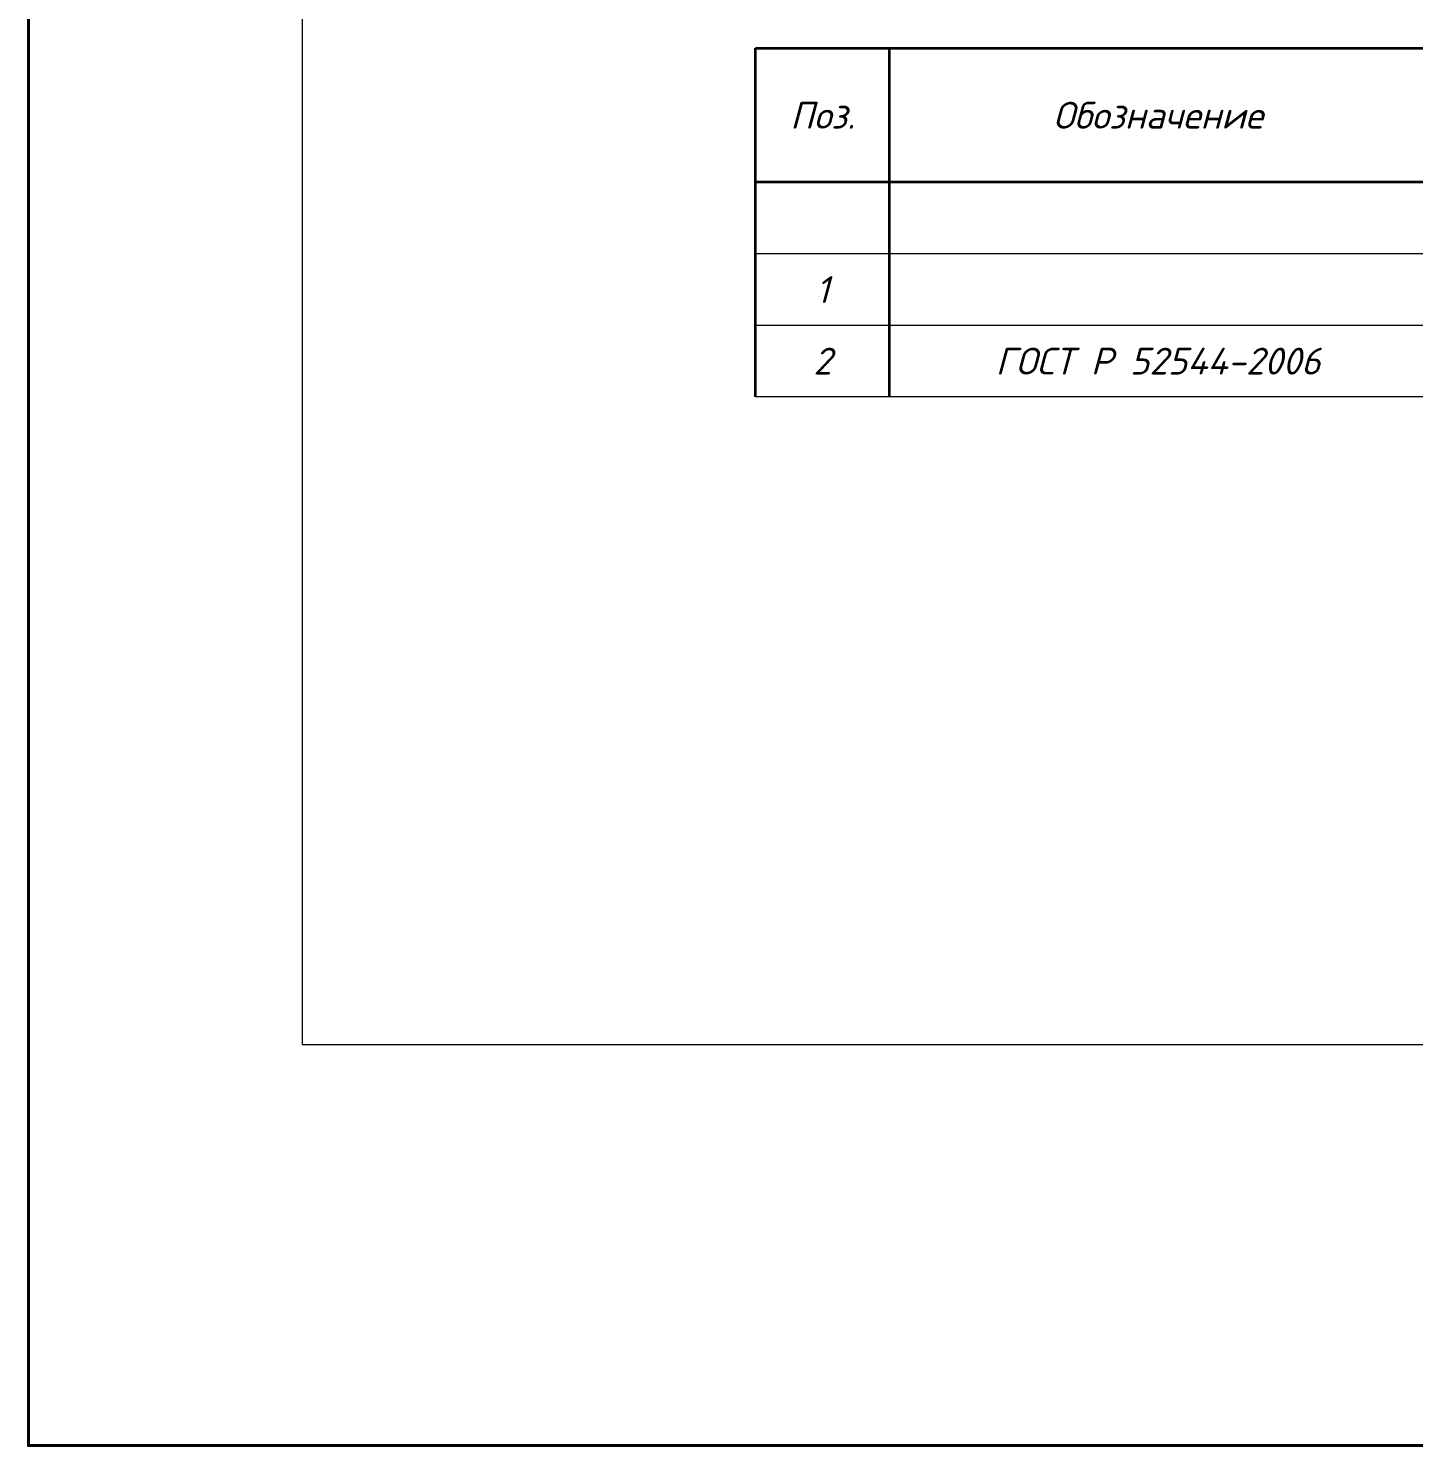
# Model space of a CAD drawing. Header units: millimetres. Extents: x -79646 to -14939, y -87243 to -58107.
# Drawn here: x -79646 to -64159, y -87243 to -71397 of the extents above; entities that cross this region are included whole.
import ezdxf
from ezdxf.enums import TextEntityAlignment as Align

# ---------------------------------------------------------------- set-up
doc = ezdxf.new("R2010")
doc.units = ezdxf.units.MM
doc.layers.get('0').update_dxf_attribs({"lineweight": 5})
doc.layers.add('k_ Рамка', color=7, linetype='Continuous', lineweight=35)
doc.styles.add('STEP PR', font='isocpeui.ttf')

# ---------------------------------------------------------------- blocks, each defined once
blk = doc.blocks.new('*U43')
for p, q in [((-18500, -1500), (0, -1500)), ((-18500, -3000), (-18500, -1500)), ((-17000, -3000), (-17000, -1500)), ((0, -3000), (-18500, -3000)), ((-18500, -5400), (-18500, -3000)), ((-17000, -5400), (-17000, -3000))]:
    blk.add_line(p, q)
at = {"color": 8, "lineweight": 20}
for p, q in [((0, -3800), (-18500, -3800)), ((0, -4600), (-18500, -4600)), ((0, -5400), (-18500, -5400))]:
    blk.add_line(p, q, dxfattribs=at)
at = {"style": 'STEP PR'}
for s, p in [('Поз.', (-17750, -2250)), ('Обозначение', (-14000, -2250))]:
    blk.add_text(s, height=300, dxfattribs=at).set_placement(p, align=Align.MIDDLE)
at = {"style": 'STEP PR', "flags": 8}
blk.add_attdef('СПЕЦИФИКАЦИЯ', (-18463, -950), '', height=400, dxfattribs=at)

msp = doc.modelspace()

# ---------------------------------------------------------------- linework, layer by layer
at = {"color": 3, "lineweight": 40}
msp.add_lwpolyline([(-79645.80648, -58106.5689), (-47292.40844, -58106.5689), (-47292.40844, -87242.66562), (-79645.80648, -87242.66562)], close=True, dxfattribs=at)
msp.add_lwpolyline([(-76584.4332, -82756.7904), (-50584.4332, -82756.7904), (-50584.4332, -64756.7904), (-76584.4332, -64756.7904)], close=True)

# ---------------------------------------------------------------- block references
at = {"layer": 'k_ Рамка'}
msp.add_blockref('*U43', (-53017.09809, -70117.4556), dxfattribs=at)

# ---------------------------------------------------------------- texts
at = {"char_height": 300, "attachment_point": 5, "style": 'STEP PR'}
for s, insert, width in [('1', (-70767.09809, -74317.19425), 1535.1078645), ('2', (-70767.09809, -75117.19425), 1535.1078645), ('ГОСТ Р 52544-2006', (-67017.09809, -75117.19425), 6000)]:
    msp.add_mtext(s, dxfattribs=dict(at, insert=insert, width=width))

doc.saveas('drawing.dxf')
